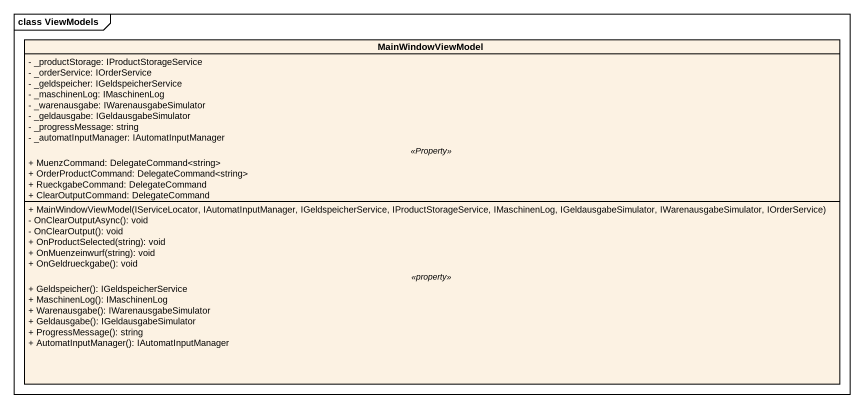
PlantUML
@startuml
mainframe class ViewModels
hide circle
hide empty members
skinparam classAttributeIconSize 0
class MainWindowViewModel {
  - _productStorage: IProductStorageService
  - _orderService: IOrderService
  - _geldspeicher: IGeldspeicherService
  - _maschinenLog: IMaschinenLog
  - _warenausgabe: IWarenausgabeSimulator
  - _geldausgabe: IGeldausgabeSimulator
  - _progressMessage: string
  - _automatInputManager: IAutomatInputManager
  .. <<Property>> ..
  + MuenzCommand: DelegateCommand<string>
  + OrderProductCommand: DelegateCommand<string>
  + RueckgabeCommand: DelegateCommand
  + ClearOutputCommand: DelegateCommand
  --
  + MainWindowViewModel(IServiceLocator, IAutomatInputManager, IGeldspeicherService, IProductStorageService, IMaschinenLog, IGeldausgabeSimulator, IWarenausgabeSimulator, IOrderService)
  - OnClearOutputAsync(): void
  - OnClearOutput(): void
  + OnProductSelected(string): void
  + OnMuenzeinwurf(string): void
  + OnGeldrueckgabe(): void
  .. <<property>> ..
  + Geldspeicher(): IGeldspeicherService
  + MaschinenLog(): IMaschinenLog
  + Warenausgabe(): IWarenausgabeSimulator
  + Geldausgabe(): IGeldausgabeSimulator
  + ProgressMessage(): string
  + AutomatInputManager(): IAutomatInputManager
}
@enduml
